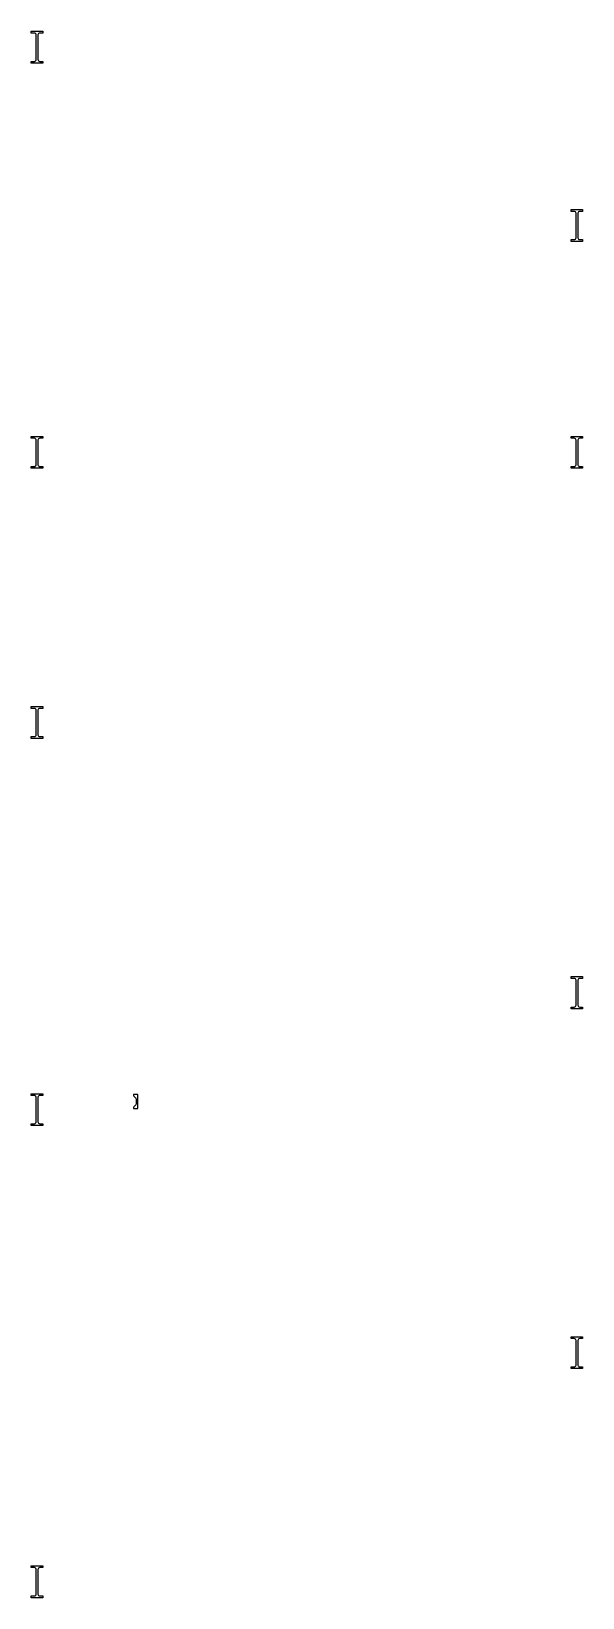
# Paper-space layout 'Layout1' of a CAD drawing. Extents: x 17412 to 34265, y 8332 to 25730.
# Drawn here: x 28138 to 34265, y 8332 to 25730 of the extents above; entities outside this region: 2.
import ezdxf

# ---------------------------------------------------------------- set-up
doc = ezdxf.new("R2010")
doc.units = 0
doc.header["$LTSCALE"] = 1250
doc.layers.add('STEEL', color=1, linetype='CONTINUOUS')

psp = doc.layouts.get("Layout1")

# ---------------------------------------------------------------- linework, layer by layer
at = {"layer": 'STEEL', "color": 0}
for points in [[(28138, 25730), (28265, 25730), (28265, 25710), (28232, 25710, 0.414214), (28212, 25690), (28212, 25416, 0.414214), (28232, 25396), (28265, 25396), (28265, 25376), (28138, 25376), (28138, 25396), (28172, 25396, 0.414214), (28192, 25416), (28192, 25690, 0.414214), (28172, 25710), (28138, 25710)], [(18356, 24283), (18458, 24283), (18458, 24263), (18437, 24263, 0.414214), (18417, 24243), (18417, 24120, 0.414214), (18437, 24100), (18458, 24100), (18458, 24080), (18356, 24080), (18356, 24100), (18377, 24100, 0.414214), (18397, 24120), (18397, 24243, 0.414214), (18377, 24263), (18356, 24263)], [(34138, 23750), (34265, 23750), (34265, 23730), (34232, 23730, 0.414214), (34212, 23710), (34212, 23436, 0.414214), (34232, 23416), (34265, 23416), (34265, 23396), (34138, 23396), (34138, 23416), (34172, 23416, 0.414214), (34192, 23436), (34192, 23710, 0.414214), (34172, 23730), (34138, 23730)], [(28138, 21230), (28265, 21230), (28265, 21210), (28232, 21210, 0.414214), (28212, 21190), (28212, 20916, 0.414214), (28232, 20896), (28265, 20896), (28265, 20876), (28138, 20876), (28138, 20896), (28172, 20896, 0.414214), (28192, 20916), (28192, 21190, 0.414214), (28172, 21210), (28138, 21210)], [(34138, 21230), (34265, 21230), (34265, 21210), (34232, 21210, 0.414214), (34212, 21190), (34212, 20916, 0.414214), (34232, 20896), (34265, 20896), (34265, 20876), (34138, 20876), (34138, 20896), (34172, 20896, 0.414214), (34192, 20916), (34192, 21190, 0.414214), (34172, 21210), (34138, 21210)], [(28138, 18230), (28265, 18230), (28265, 18210), (28232, 18210, 0.414214), (28212, 18190), (28212, 17916, 0.414214), (28232, 17896), (28265, 17896), (28265, 17876), (28138, 17876), (28138, 17896), (28172, 17896, 0.414214), (28192, 17916), (28192, 18190, 0.414214), (28172, 18210), (28138, 18210)], [(17412, 17570), (17514, 17570), (17514, 17550), (17493, 17550, 0.414214), (17473, 17530), (17473, 17407, 0.414214), (17493, 17387), (17514, 17387), (17514, 17367), (17412, 17367), (17412, 17387), (17433, 17387, 0.414214), (17453, 17407), (17453, 17530, 0.414214), (17433, 17550), (17412, 17550)], [(34138, 15230), (34265, 15230), (34265, 15210), (34232, 15210, 0.414214), (34212, 15190), (34212, 14912, 0.414214), (34232, 14892), (34265, 14892), (34265, 14872), (34138, 14872), (34138, 14892), (34172, 14892, 0.414214), (34192, 14912), (34192, 15190, 0.414214), (34172, 15210), (34138, 15210)], [(28138, 13930), (28265, 13930), (28265, 13910), (28232, 13910, 0.414214), (28212, 13890), (28212, 13616, 0.414214), (28232, 13596), (28265, 13596), (28265, 13576), (28138, 13576), (28138, 13596), (28172, 13596, 0.414214), (28192, 13616), (28192, 13890, 0.414214), (28172, 13910), (28138, 13910)], [(29273, 13920), (29273, 13918, 0.19347), (29278, 13904), (29296, 13885, -0.19347), (29302, 13872), (29302, 13815, -0.19347), (29296, 13801), (29278, 13783, 0.19347), (29273, 13769), (29273, 13767), (29322, 13767), (29322, 13920)], [(34138, 11230), (34265, 11230), (34265, 11210), (34232, 11210, 0.414214), (34212, 11190), (34212, 10916, 0.414214), (34232, 10896), (34265, 10896), (34265, 10876), (34138, 10876), (34138, 10896), (34172, 10896, 0.414214), (34192, 10916), (34192, 11190, 0.414214), (34172, 11210), (34138, 11210)], [(28138, 8686), (28265, 8686), (28265, 8666), (28232, 8666, 0.414214), (28212, 8646), (28212, 8372, 0.414214), (28232, 8352), (28265, 8352), (28265, 8332), (28138, 8332), (28138, 8352), (28172, 8352, 0.414214), (28192, 8372), (28192, 8646, 0.414214), (28172, 8666), (28138, 8666)]]:
    psp.add_lwpolyline(points, format="xyb", close=True, dxfattribs=at)

doc.saveas('drawing.dxf')
